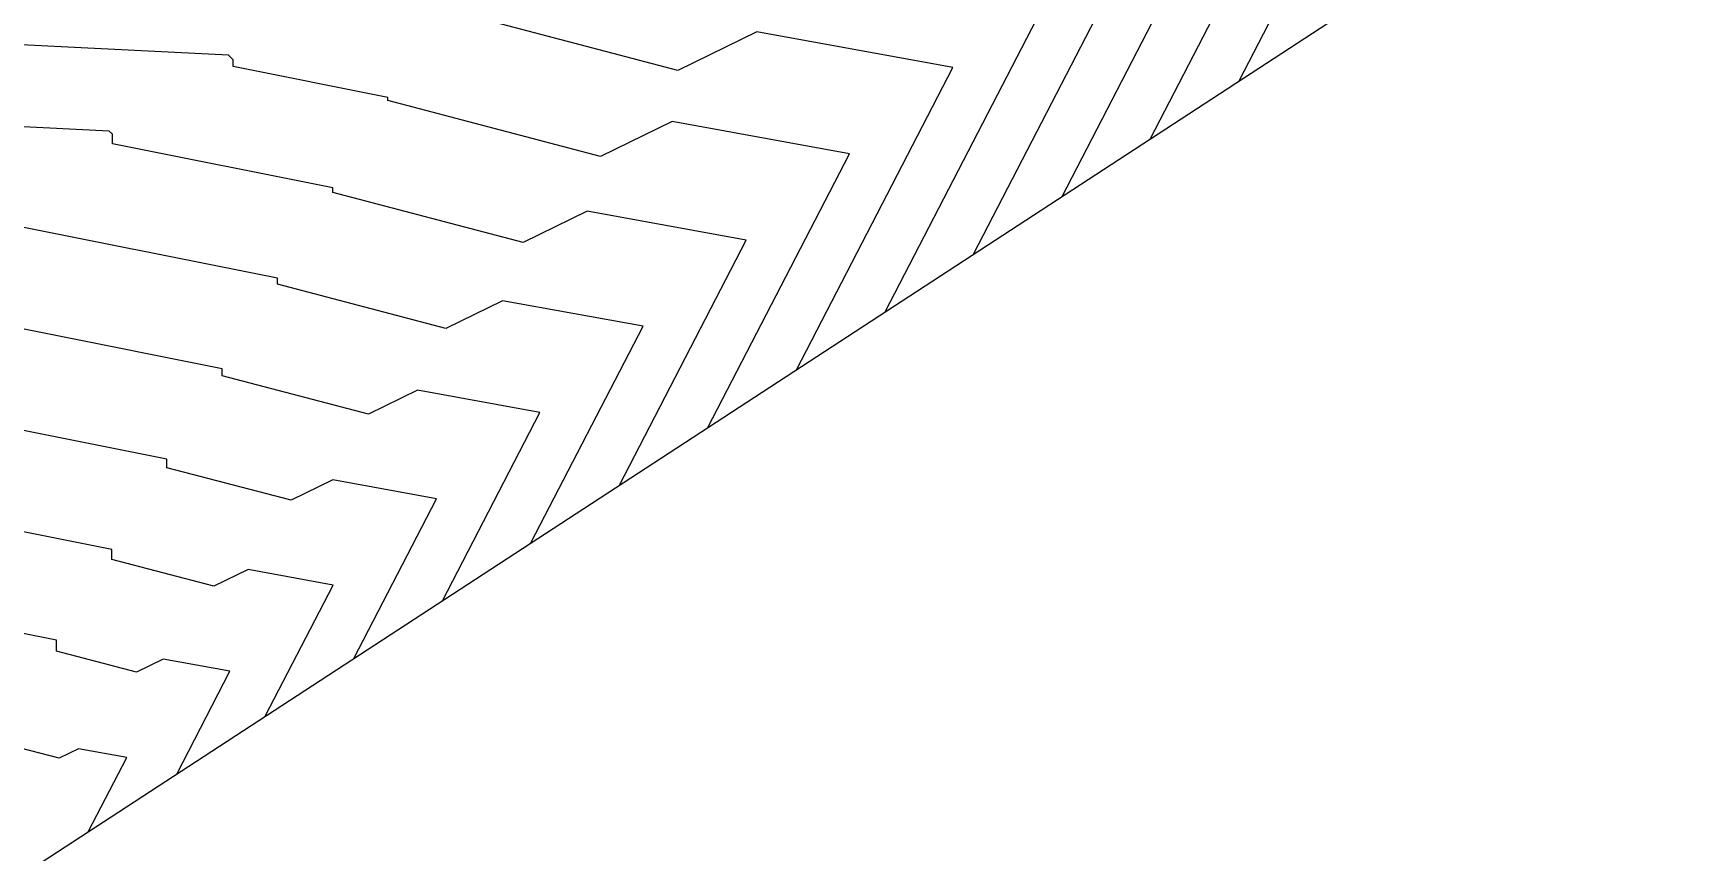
# Model space of a CAD drawing. Header units: metres. Extents: x 419582 to 423558, y 4805372 to 4807539.
# Drawn here: x 420765.54 to 420806.63, y 4805808.49 to 4805828.9 of the extents above; entities that cross this region are included whole.
import ezdxf

# ---------------------------------------------------------------- set-up
doc = ezdxf.new("R2010")
doc.units = ezdxf.units.M
for name, color, linetype in [('C-TINN-BNDY', 110, 'Continuous'), ('C-TOPO-MAJR', 9, 'Continuous'), ('C-TOPO-MINR', 8, 'Continuous')]:
    doc.layers.add(name, color=color, linetype=linetype)

msp = doc.modelspace()

# ---------------------------------------------------------------- linework, layer by layer
at = {"layer": 'C-TINN-BNDY', "color": 110, "linetype": 'Continuous', "lineweight": -3, "flags": 128}
msp.add_lwpolyline([(421305.47, 4806115.01), (421187.67, 4806058.56), (420994.99, 4805949.06), (420878.95, 4805882.09), (420761.16, 4805805.24), (420641.64, 4805749.79), (420396.34, 4805692.54)], dxfattribs=at)
at = {"layer": 'C-TOPO-MAJR', "color": 9, "linetype": 'Continuous', "lineweight": -3, "flags": 128}
for points, elevation in [([(420786.769, 4805821.948), (420791.031, 4805830.185), (420785.687, 4805831.158), (420783.534, 4805830.107), (420777.135, 4805831.787), (420777.135, 4805831.799), (420776.547, 4805831.916), (420776.547, 4805831.942), (420776.36, 4805832.129), (420766.383, 4805832.619), (420766.268, 4805832.735), (420757.225, 4805835.348)], 1685), ([(420775.74, 4805814.753), (420778.167, 4805819.442), (420775.124, 4805819.996), (420773.898, 4805819.397), (420770.255, 4805820.354), (420770.255, 4805820.533), (420761.502, 4805822.281)], 1690)]:
    msp.add_lwpolyline(points, dxfattribs=dict(at, elevation=elevation))
at = {"layer": 'C-TOPO-MINR', "color": 8, "linetype": 'Continuous', "lineweight": -3, "flags": 128}
for points, elevation in [([(420791.181, 4805824.827), (420796.177, 4805834.482), (420789.912, 4805835.623), (420787.388, 4805834.39), (420784.11, 4805835.251), (420781.697, 4805835.778), (420781.697, 4805835.992), (420778.458, 4805836.361), (420778.3, 4805836.519), (420775.832, 4805835.793), (420775.778, 4805835.739), (420775.725, 4805835.686), (420774.215, 4805836.31), (420768.537, 4805836.589), (420768.378, 4805836.748), (420755.896, 4805840.354)], 1683), ([(420795.593, 4805827.705), (420801.323, 4805838.779)], 1681), ([(420788.975, 4805823.388), (420793.604, 4805832.333), (420787.8, 4805833.39), (420785.461, 4805832.248), (420780.159, 4805833.641), (420779.217, 4805833.846), (420779.217, 4805834.174), (420777.953, 4805834.318), (420777.892, 4805834.379), (420776.928, 4805834.096), (420776.846, 4805834.014), (420776.765, 4805833.932), (420776.176, 4805834.176), (420767.46, 4805834.604), (420767.323, 4805834.741), (420756.561, 4805837.851)], 1684), ([(420793.387, 4805826.266), (420798.75, 4805836.63)], 1682), ([(420784.564, 4805820.509), (420788.459, 4805828.036), (420783.574, 4805828.926), (420781.607, 4805827.965), (420775.759, 4805829.5), (420775.759, 4805829.546), (420773.538, 4805829.989), (420773.538, 4805830.086), (420773.386, 4805830.238), (420765.307, 4805830.635)], 1686), ([(420782.358, 4805819.07), (420785.886, 4805825.888), (420781.462, 4805826.693), (420779.68, 4805825.823), (420774.383, 4805827.214), (420774.383, 4805827.293), (420770.529, 4805828.062), (420770.529, 4805828.23), (420770.413, 4805828.346), (420764.23, 4805828.65)], 1687), ([(420780.152, 4805817.631), (420783.313, 4805823.739), (420779.349, 4805824.461), (420777.752, 4805823.681), (420773.007, 4805824.927), (420773.007, 4805825.039), (420767.52, 4805826.135), (420767.52, 4805826.374), (420767.44, 4805826.455), (420763.153, 4805826.665)], 1688), ([(420777.946, 4805816.192), (420780.74, 4805821.59), (420777.237, 4805822.228), (420775.825, 4805821.539), (420771.631, 4805822.641), (420771.631, 4805822.786), (420764.511, 4805824.208)], 1689), ([(420773.535, 4805813.314), (420775.594, 4805817.293), (420773.012, 4805817.764), (420771.971, 4805817.256), (420768.879, 4805818.068), (420768.879, 4805818.28), (420760.771, 4805819.899)], 1691), ([(420771.329, 4805811.874), (420773.021, 4805815.145), (420770.899, 4805815.531), (420770.044, 4805815.114), (420767.503, 4805815.781), (420767.503, 4805816.027), (420760.841, 4805817.357)], 1692), ([(420769.123, 4805810.435), (420770.448, 4805812.996), (420768.786, 4805813.299), (420768.117, 4805812.972), (420766.127, 4805813.494), (420766.127, 4805813.774), (420760.91, 4805814.816)], 1693), ([(420766.917, 4805808.996), (420767.875, 4805810.848), (420766.674, 4805811.067), (420766.19, 4805810.83), (420764.751, 4805811.208)], 1694)]:
    msp.add_lwpolyline(points, dxfattribs=dict(at, elevation=elevation))

doc.saveas('drawing.dxf')
